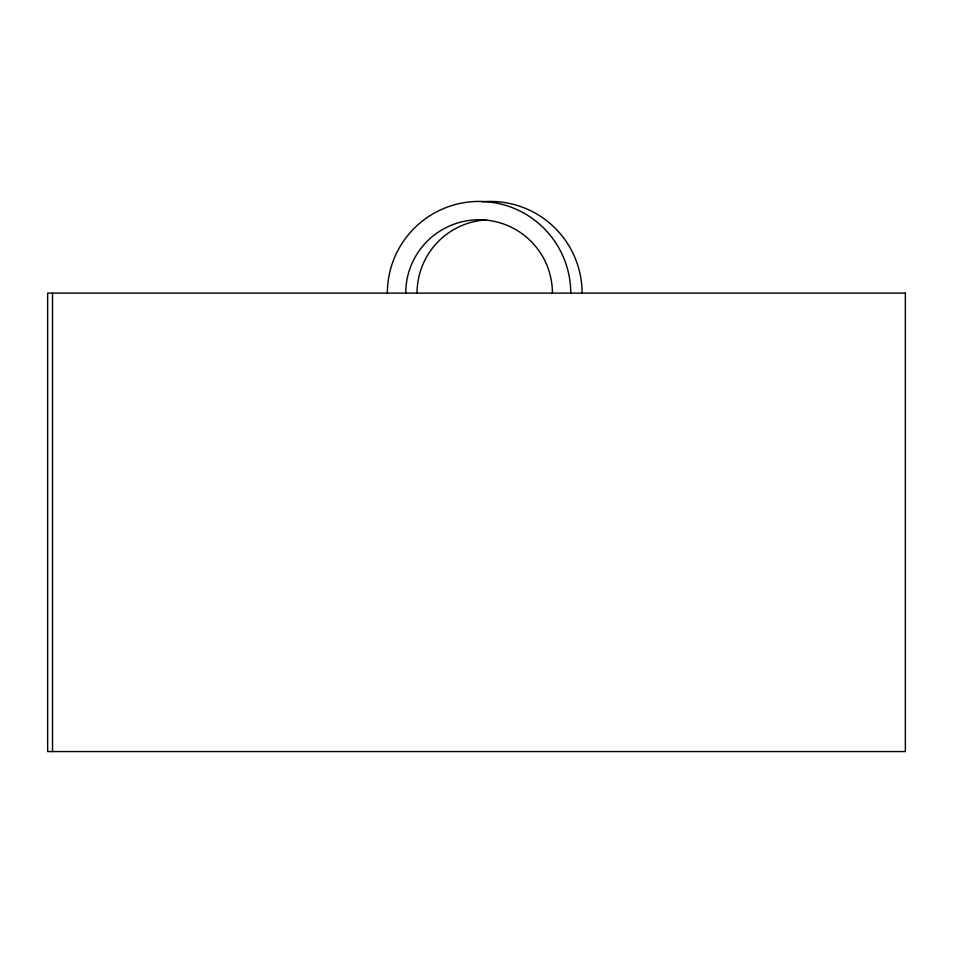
<?xml version="1.0" encoding="UTF-8"?>
<svg xmlns="http://www.w3.org/2000/svg" width="953" height="953" viewBox="0 0 953 953"><rect width="100%" height="100%" fill="white"/><g stroke="black" fill="none" stroke-linecap="round" stroke-linejoin="round"><path stroke-width="1.43" d="M52.522 293.119L52.522 751.572M405.716 293.119A73.357 73.357 0 0 1 479.061 219.774A73.357 73.357 0 0 1 552.418 293.119M387.371 293.119A91.691 91.691 0 0 1 479.061 201.428A91.691 91.691 0 0 1 570.752 293.119M417.069 293.119A73.357 73.357 0 0 1 486.006 219.905M481.98 201.822A91.691 91.691 0 0 1 582.104 293.119M905.35 293.119L47.65 293.119L47.65 751.572L905.35 751.572L905.35 293.119"/></g></svg>
